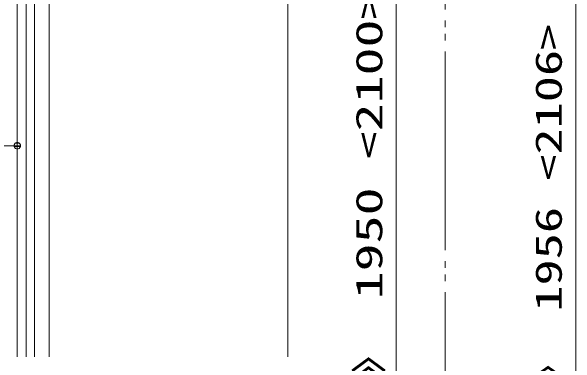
# Model space of a CAD drawing. Units: millimetres on the paper. Extents: x -305 to 305, y -152 to 152.
# Drawn here: x 39.2 to 90.3, y 46.4 to 78.3 of the extents above; entities that cross this region are included whole.
import ezdxf
from ezdxf.enums import TextEntityAlignment as Align

# ---------------------------------------------------------------- set-up
doc = ezdxf.new("R2010")
doc.units = ezdxf.units.MM
doc.linetypes.add('LONG_DOUBLE_CHAIN', pattern=[21.8, 18, -1, 0.6, -0.6, 0.6, -1])
doc.layers.add('0-1_RV', color=7, linetype='Continuous', lineweight=9)
doc.layers.add('0-2_0', color=7, linetype='Continuous', lineweight=9)
doc.styles.add('ＭＳ ゴシック', font='')
doc.styles.get('ＭＳ ゴシック').set_extended_font_data('MS Gothic')

# ---------------------------------------------------------------- blocks, each defined once
blk = doc.blocks.new('_DOTSMALL')
at = {"layer": '0-2_0'}
for p, q in [((0.0746, 0.1), (-0.0746, 0.1)), ((0.1223, -0.0248), (-0.1223, -0.0248))]:
    blk.add_line(p, q, dxfattribs=at)
for points in [[(0.125, 0), (0.124, 0.0157), (0.1211, 0.0311), (0.1162, 0.046), (0.1095, 0.0602), (0.1011, 0.0735), (0.0911, 0.0856), (0.0797, 0.0963), (0.067, 0.1055), (0.0532, 0.1131), (0.0386, 0.1189), (0.0234, 0.1228), (0.0078, 0.1248), (-0.0078, 0.1248), (-0.0234, 0.1228), (-0.0386, 0.1189), (-0.0532, 0.1131), (-0.067, 0.1055), (-0.0797, 0.0963), (-0.0911, 0.0856), (-0.1011, 0.0735), (-0.1095, 0.0602), (-0.1162, 0.046), (-0.1211, 0.0311), (-0.124, 0.0157), (-0.125, 0), (0, 0)], [(-0.125, 0), (-0.124, -0.0157), (-0.1211, -0.0311), (-0.1162, -0.046), (-0.1095, -0.0602), (-0.1011, -0.0735), (-0.0911, -0.0856), (-0.0797, -0.0963), (-0.067, -0.1055), (-0.0532, -0.1131), (-0.0386, -0.1189), (-0.0234, -0.1228), (-0.0078, -0.1248), (0.0078, -0.1248), (0.0234, -0.1228), (0.0386, -0.1189), (0.0532, -0.1131), (0.067, -0.1055), (0.0797, -0.0963), (0.0911, -0.0856), (0.1011, -0.0735), (0.1095, -0.0602), (0.1162, -0.046), (0.1211, -0.0311), (0.124, -0.0157), (0.125, 0), (0, 0)]]:
    blk.add_lwpolyline(points, close=True, dxfattribs=at)

msp = doc.modelspace()

# ---------------------------------------------------------------- linework, layer by layer
at = {"layer": '0-1_RV'}
for p, q in [((39.71, 94.714), (39.71, 47.03)), ((64.211, 47.03), (64.211, 93.464)), ((90.291, 13.089), (90.291, 93.463)), ((74.028, 92.713), (74.028, 13.838)), ((40.512, 47.03), (40.512, 86.214)), ((41.262, 47.03), (41.262, 86.214)), ((42.584, 84.839), (42.584, 47.03)), ((32.962, 66.153), (39.71, 66.153))]:
    msp.add_line(p, q, dxfattribs=at)
at = {"layer": '0-1_RV', "linetype": 'LONG_DOUBLE_CHAIN'}
msp.add_line((78.46, 13.089), (78.46, 93.463), dxfattribs=at)

# ---------------------------------------------------------------- block references
at = {"layer": '0-1_RV', "xscale": 2.32, "yscale": 2.32}
msp.add_blockref('_DOTSMALL', (39.71, 66.153), dxfattribs=at)

# ---------------------------------------------------------------- texts
at = {"layer": '0-1_RV', "style": 'ＭＳ ゴシック'}
for s, width, p in [('《1850》 1950 <2100>', 1.55, (73.491, 29.386)), ('《1856》 1956 <2106>', 1.45, (89.754, 29.743))]:
    msp.add_text(s, height=2.405, rotation=90, dxfattribs=dict(at, width=width)).set_placement(p, align=Align.BOTTOM_LEFT)

doc.saveas('drawing.dxf')
